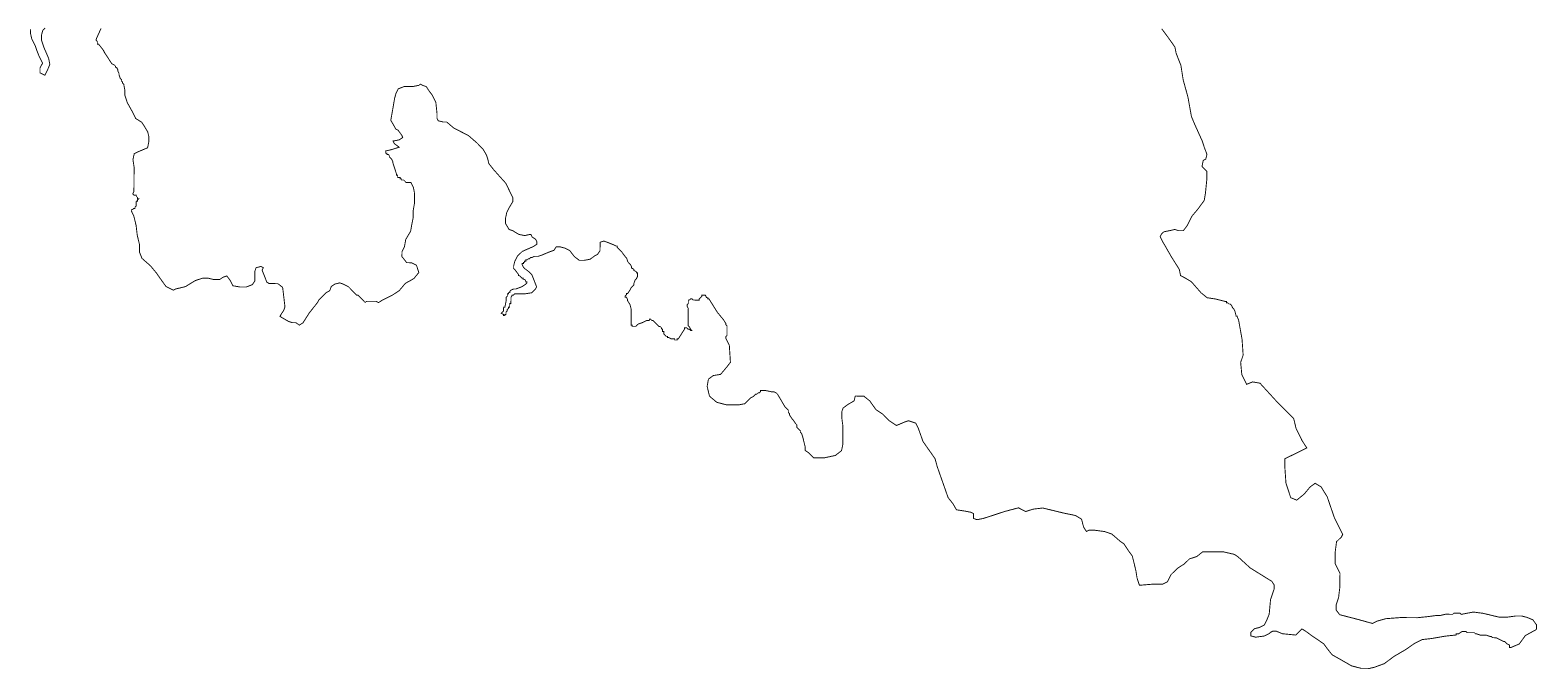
# Model space of a CAD drawing. Header units: metres. Extents: x 273899 to 302286, y 1977397 to 2102169.
# Drawn here: x 295393 to 300358, y 2006327 to 2008431 of the extents above; entities that cross this region are included whole.
import ezdxf

# ---------------------------------------------------------------- set-up
doc = ezdxf.new("R2010")
doc.units = ezdxf.units.M
doc.header["$MEASUREMENT"] = 0
doc.layers.add('HAZARDS LINE', color=1, linetype='Continuous')

msp = doc.modelspace()

# ---------------------------------------------------------------- linework, layer by layer
at = {"layer": 'HAZARDS LINE', "lineweight": 18}
for points in [[(295395, 2008434.6, 3, 3, 0), (295394.8, 2008418.6, 3, 3, 0), (295398.7, 2008402.5, 3, 3, 0), (295410.6, 2008378.4, 3, 3, 0), (295414.5, 2008366.4, 3, 3, 0), (295422.3, 2008346.3, 3, 3, 0), (295434.2, 2008322.2, 3, 3, 0), (295426, 2008306.3, 3, 3, 0), (295425.9, 2008290.3, 3, 3, 0), (295441.9, 2008282.1, 3, 3, 0), (295450, 2008298.1, 3, 3, 0), (295458.2, 2008318, 3, 3, 0), (295454.3, 2008338.1, 3, 3, 0), (295438.6, 2008374.2, 3, 3, 0), (295430.7, 2008398.3, 3, 3, 0), (295430.8, 2008414.3, 3, 3, 0), (295435, 2008430.3, 3, 3, 0), (295443, 2008438.3, 3, 3, 0)], [(295627.1, 2008436.9, 3, 3, 0), (295610.9, 2008401, 3, 3, 0), (295610.8, 2008397, 3, 3, 0), (295614.8, 2008393, 3, 3, 0), (295614.8, 2008385, 3, 3, 0), (295618.8, 2008384.9, 3, 3, 0), (295634.6, 2008364.8, 3, 3, 0), (295638.6, 2008356.8, 3, 3, 0), (295662.3, 2008320.5, 3, 3, 0), (295670.3, 2008316.5, 3, 3, 0), (295674.3, 2008312.5, 3, 3, 0), (295674.2, 2008308.5, 3, 3, 0), (295678.2, 2008308.4, 3, 3, 0), (295682.2, 2008300.4, 3, 3, 0), (295682.2, 2008296.4, 3, 3, 0), (295686.1, 2008288.3, 3, 3, 0), (295686.1, 2008284.3, 3, 3, 0), (295690, 2008272.3, 3, 3, 0), (295694, 2008268.3, 3, 3, 0), (295693.9, 2008264.3, 3, 3, 0), (295697.9, 2008260.2, 3, 3, 0), (295697.9, 2008256.2, 3, 3, 0), (295701.8, 2008252.2, 3, 3, 0), (295705.7, 2008232.2, 3, 3, 0), (295705.7, 2008228.2, 3, 3, 0), (295705.6, 2008224.2, 3, 3, 0), (295705.6, 2008216.1, 3, 3, 0), (295713.4, 2008192.1, 3, 3, 0), (295729.2, 2008163.9, 3, 3, 0), (295741.1, 2008139.8, 3, 3, 0), (295761, 2008127.7, 3, 3, 0), (295768.9, 2008115.6, 3, 3, 0), (295780.8, 2008095.5, 3, 3, 0), (295784.6, 2008079.4, 3, 3, 0), (295784.5, 2008063.4, 3, 3, 0), (295780.4, 2008043.4, 3, 3, 0), (295752.3, 2008031.6, 3, 3, 0), (295736.2, 2008023.8, 3, 3, 0), (295732.1, 2008003.8, 3, 3, 0), (295735.9, 2007979.7, 3, 3, 0), (295735.7, 2007955.7, 3, 3, 0), (295735.5, 2007923.7, 3, 3, 0), (295735.3, 2007899.7, 3, 3, 0), (295731.2, 2007891.7, 3, 3, 0), (295735.2, 2007887.6, 3, 3, 0), (295739.2, 2007887.6, 3, 3, 0), (295743.2, 2007887.6, 3, 3, 0), (295743.2, 2007883.6, 3, 3, 0), (295747.2, 2007879.6, 3, 3, 0), (295747.1, 2007875.5, 3, 3, 0), (295751.1, 2007875.5, 3, 3, 0), (295747.1, 2007871.5, 3, 3, 0), (295747.1, 2007867.5, 3, 3, 0), (295743.1, 2007867.6, 3, 3, 0), (295743, 2007863.6, 3, 3, 0), (295742.9, 2007851.6, 3, 3, 0), (295738.9, 2007847.6, 3, 3, 0), (295738.9, 2007843.6, 3, 3, 0), (295734.9, 2007843.6, 3, 3, 0), (295730.9, 2007839.6, 3, 3, 0), (295726.9, 2007839.7, 3, 3, 0), (295726.8, 2007835.7, 3, 3, 0), (295734.7, 2007819.6, 3, 3, 0), (295742.5, 2007787.5, 3, 3, 0), (295746.2, 2007755.5, 3, 3, 0), (295754, 2007723.4, 3, 3, 0), (295753.8, 2007699.3, 3, 3, 0), (295761.7, 2007679.3, 3, 3, 0), (295789.5, 2007655, 3, 3, 0), (295809.4, 2007630.9, 3, 3, 0), (295829.2, 2007602.7, 3, 3, 0), (295841.1, 2007586.6, 3, 3, 0), (295865, 2007574.4, 3, 3, 0), (295873, 2007578.4, 3, 3, 0), (295905.1, 2007586.1, 3, 3, 0), (295937.3, 2007605.9, 3, 3, 0), (295961.4, 2007613.8, 3, 3, 0), (295981.4, 2007613.6, 3, 3, 0), (295997.4, 2007609.5, 3, 3, 0), (296017.4, 2007609.3, 3, 3, 0), (296029.4, 2007617.3, 3, 3, 0), (296041.5, 2007621.2, 3, 3, 0), (296053.4, 2007605.1, 3, 3, 0), (296061.3, 2007589, 3, 3, 0), (296085.2, 2007584.8, 3, 3, 0), (296105.3, 2007584.7, 3, 3, 0), (296125.3, 2007592.5, 3, 3, 0), (296133.4, 2007604.5, 3, 3, 0), (296133.5, 2007620.5, 3, 3, 0), (296133.7, 2007636.5, 3, 3, 0), (296137.7, 2007648.5, 3, 3, 0), (296153.8, 2007652.4, 3, 3, 0), (296161.8, 2007648.3, 3, 3, 0), (296157.7, 2007640.3, 3, 3, 0), (296165.6, 2007620.3, 3, 3, 0), (296173.4, 2007600.2, 3, 3, 0), (296181.4, 2007596.1, 3, 3, 0), (296197.4, 2007596, 3, 3, 0), (296209.4, 2007595.9, 3, 3, 0), (296225.3, 2007583.8, 3, 3, 0), (296229.1, 2007551.7, 3, 3, 0), (296232.9, 2007519.7, 3, 3, 0), (296228.8, 2007507.7, 3, 3, 0), (296220.7, 2007495.8, 3, 3, 0), (296216.6, 2007487.8, 3, 3, 0), (296244.5, 2007471.6, 3, 3, 0), (296256.5, 2007467.5, 3, 3, 0), (296268.5, 2007467.4, 3, 3, 0), (296280.5, 2007459.3, 3, 3, 0), (296292.5, 2007467.2, 3, 3, 0), (296312.8, 2007499.1, 3, 3, 0), (296341.1, 2007534.9, 3, 3, 0), (296345.1, 2007542.9, 3, 3, 0), (296353.2, 2007550.8, 3, 3, 0), (296369.3, 2007566.7, 3, 3, 0), (296377.3, 2007570.7, 3, 3, 0), (296381.4, 2007574.7, 3, 3, 0), (296385.5, 2007586.6, 3, 3, 0), (296397.5, 2007594.6, 3, 3, 0), (296413.6, 2007598.4, 3, 3, 0), (296425.5, 2007594.3, 3, 3, 0), (296441.5, 2007586.2, 3, 3, 0), (296457.4, 2007570.1, 3, 3, 0), (296469.3, 2007558, 3, 3, 0), (296473.3, 2007558, 3, 3, 0), (296481.3, 2007549.9, 3, 3, 0), (296497.2, 2007533.8, 3, 3, 0), (296501.2, 2007537.7, 3, 3, 0), (296513.2, 2007537.7, 3, 3, 0), (296525.2, 2007537.6, 3, 3, 0), (296533.2, 2007537.5, 3, 3, 0), (296541.2, 2007533.5, 3, 3, 0), (296553.3, 2007541.4, 3, 3, 0), (296585.4, 2007557.1, 3, 3, 0), (296609.5, 2007573, 3, 3, 0), (296629.7, 2007596.9, 3, 3, 0), (296657.8, 2007612.7, 3, 3, 0), (296674, 2007632.6, 3, 3, 0), (296666.2, 2007656.6, 3, 3, 0), (296650.2, 2007664.8, 3, 3, 0), (296634.2, 2007664.9, 3, 3, 0), (296618.3, 2007685, 3, 3, 0), (296618.5, 2007701, 3, 3, 0), (296626.6, 2007717, 3, 3, 0), (296630.8, 2007741, 3, 3, 0), (296647, 2007768.9, 3, 3, 0), (296651.2, 2007792.9, 3, 3, 0), (296655.3, 2007812.9, 3, 3, 0), (296655.5, 2007836.9, 3, 3, 0), (296659.7, 2007860.9, 3, 3, 0), (296659.9, 2007892.9, 3, 3, 0), (296656, 2007912.9, 3, 3, 0), (296648.2, 2007929, 3, 3, 0), (296632.1, 2007929.1, 3, 3, 0), (296624.2, 2007937.2, 3, 3, 0), (296620.2, 2007937.2, 3, 3, 0), (296616.2, 2007937.3, 3, 3, 0), (296616.2, 2007941.3, 3, 3, 0), (296612.2, 2007941.3, 3, 3, 0), (296612.2, 2007945.3, 3, 3, 0), (296608.2, 2007945.3, 3, 3, 0), (296604.2, 2007945.3, 3, 3, 0), (296604.3, 2007949.3, 3, 3, 0), (296604.3, 2007953.4, 3, 3, 0), (296600.3, 2007953.4, 3, 3, 0), (296600.3, 2007957.4, 3, 3, 0), (296588.6, 2007993.5, 3, 3, 0), (296588.6, 2007997.5, 3, 3, 0), (296584.7, 2008005.5, 3, 3, 0), (296580.7, 2008009.6, 3, 3, 0), (296576.7, 2008013.6, 3, 3, 0), (296576.7, 2008017.6, 3, 3, 0), (296572.8, 2008021.6, 3, 3, 0), (296568.8, 2008021.7, 3, 3, 0), (296568.8, 2008025.7, 3, 3, 0), (296564.8, 2008025.7, 3, 3, 0), (296564.8, 2008029.7, 3, 3, 0), (296564.9, 2008033.7, 3, 3, 0), (296568.9, 2008033.7, 3, 3, 0), (296584.9, 2008037.6, 3, 3, 0), (296609, 2008045.4, 3, 3, 0), (296593.1, 2008057.5, 3, 3, 0), (296589.1, 2008065.6, 3, 3, 0), (296609.1, 2008069.4, 3, 3, 0), (296621.2, 2008077.3, 3, 3, 0), (296617.3, 2008085.4, 3, 3, 0), (296605.4, 2008101.5, 3, 3, 0), (296597.4, 2008105.5, 3, 3, 0), (296593.5, 2008113.6, 3, 3, 0), (296581.6, 2008133.7, 3, 3, 0), (296585.8, 2008157.7, 3, 3, 0), (296590, 2008181.7, 3, 3, 0), (296594.1, 2008205.6, 3, 3, 0), (296598.3, 2008221.6, 3, 3, 0), (296606.4, 2008237.6, 3, 3, 0), (296626.4, 2008245.4, 3, 3, 0), (296654.5, 2008245.2, 3, 3, 0), (296674.5, 2008249.1, 3, 3, 0), (296678.5, 2008253.1, 3, 3, 0), (296686.5, 2008249, 3, 3, 0), (296698.5, 2008244.9, 3, 3, 0), (296706.4, 2008232.8, 3, 3, 0), (296718.3, 2008216.7, 3, 3, 0), (296730.1, 2008192.6, 3, 3, 0), (296733.9, 2008156.6, 3, 3, 0), (296733.8, 2008152.6, 3, 3, 0), (296733.8, 2008140.6, 3, 3, 0), (296737.7, 2008132.5, 3, 3, 0), (296753.7, 2008128.4, 3, 3, 0), (296765.7, 2008128.3, 3, 3, 0), (296789.6, 2008108.1, 3, 3, 0), (296837.4, 2008083.8, 3, 3, 0), (296865.3, 2008059.5, 3, 3, 0), (296885.1, 2008039.4, 3, 3, 0), (296897, 2008019.3, 3, 3, 0), (296900.9, 2008007.2, 3, 3, 0), (296904.8, 2007991.2, 3, 3, 0), (296920.6, 2007971.1, 3, 3, 0), (296960.4, 2007926.7, 3, 3, 0), (296972.2, 2007902.6, 3, 3, 0), (296984, 2007878.5, 3, 3, 0), (296983.9, 2007866.5, 3, 3, 0), (296971.8, 2007846.6, 3, 3, 0), (296963.7, 2007830.6, 3, 3, 0), (296959.5, 2007810.6, 3, 3, 0), (296959.4, 2007794.6, 3, 3, 0), (296971.2, 2007774.5, 3, 3, 0), (296983.2, 2007770.4, 3, 3, 0), (297003.2, 2007758.3, 3, 3, 0), (297023.1, 2007754.1, 3, 3, 0), (297039.2, 2007758, 3, 3, 0), (297043.2, 2007758, 3, 3, 0), (297047.1, 2007749.9, 3, 3, 0), (297059.1, 2007741.8, 3, 3, 0), (297063, 2007733.8, 3, 3, 0), (297063, 2007725.8, 3, 3, 0), (297050.9, 2007717.9, 3, 3, 0), (297014.8, 2007702.1, 3, 3, 0), (296998.6, 2007686.2, 3, 3, 0), (296990.5, 2007670.3, 3, 3, 0), (296986.4, 2007654.3, 3, 3, 0), (296986.3, 2007646.3, 3, 3, 0), (296990.3, 2007642.3, 3, 3, 0), (297002.2, 2007626.2, 3, 3, 0), (297002.2, 2007622.2, 3, 3, 0), (297006.2, 2007622.1, 3, 3, 0), (297010.1, 2007618.1, 3, 3, 0), (297014.1, 2007614.1, 3, 3, 0), (297018.1, 2007614, 3, 3, 0), (297018.1, 2007610, 3, 3, 0), (297022.1, 2007610, 3, 3, 0), (297026.1, 2007606, 3, 3, 0), (297026, 2007602, 3, 3, 0), (297030, 2007601.9, 3, 3, 0), (297030, 2007597.9, 3, 3, 0), (297026, 2007594, 3, 3, 0), (297013.9, 2007586, 3, 3, 0), (296993.8, 2007578.2, 3, 3, 0), (296985.8, 2007578.2, 3, 3, 0), (296977.8, 2007574.3, 3, 3, 0), (296973.8, 2007570.3, 3, 3, 0), (296973.7, 2007566.3, 3, 3, 0), (296969.7, 2007566.3, 3, 3, 0), (296969.7, 2007562.3, 3, 3, 0), (296965.7, 2007562.4, 3, 3, 0), (296965.7, 2007558.4, 3, 3, 0), (296965.6, 2007554.4, 3, 3, 0), (296961.6, 2007550.4, 3, 3, 0), (296961.6, 2007546.4, 3, 3, 0), (296961.5, 2007542.4, 3, 3, 0), (296961.5, 2007538.4, 3, 3, 0), (296957.4, 2007518.4, 3, 3, 0), (296953.4, 2007518.4, 3, 3, 0), (296953.3, 2007514.4, 3, 3, 0), (296953.3, 2007510.4, 3, 3, 0), (296953.3, 2007506.4, 3, 3, 0), (296949.2, 2007502.4, 3, 3, 0), (296945.2, 2007498.5, 3, 3, 0), (296953.2, 2007494.4, 3, 3, 0), (296953.2, 2007490.4, 3, 3, 0), (296957.2, 2007490.4, 3, 3, 0), (296957.2, 2007494.4, 3, 3, 0), (296961.2, 2007494.3, 3, 3, 0), (296961.2, 2007498.4, 3, 3, 0), (296961.3, 2007502.4, 3, 3, 0), (296965.3, 2007506.3, 3, 3, 0), (296965.3, 2007510.3, 3, 3, 0), (296969.3, 2007514.3, 3, 3, 0), (296969.4, 2007518.3, 3, 3, 0), (296973.4, 2007518.3, 3, 3, 0), (296973.4, 2007522.3, 3, 3, 0), (296973.4, 2007526.3, 3, 3, 0), (296973.5, 2007530.3, 3, 3, 0), (296977.5, 2007530.3, 3, 3, 0), (296977.5, 2007534.3, 3, 3, 0), (296977.5, 2007538.3, 3, 3, 0), (296977.6, 2007542.3, 3, 3, 0), (296977.6, 2007546.3, 3, 3, 0), (296977.6, 2007550.3, 3, 3, 0), (296981.7, 2007558.3, 3, 3, 0), (296985.7, 2007558.2, 3, 3, 0), (296989.7, 2007562.2, 3, 3, 0), (296993.7, 2007562.2, 3, 3, 0), (297001.7, 2007562.1, 3, 3, 0), (297021.7, 2007562, 3, 3, 0), (297045.8, 2007565.8, 3, 3, 0), (297057.9, 2007577.7, 3, 3, 0), (297061.9, 2007585.7, 3, 3, 0), (297054.1, 2007605.8, 3, 3, 0), (297046.2, 2007625.8, 3, 3, 0), (297038.3, 2007633.9, 3, 3, 0), (297022.3, 2007646, 3, 3, 0), (297018.4, 2007650.1, 3, 3, 0), (297014.4, 2007658.1, 3, 3, 0), (297014.5, 2007662.1, 3, 3, 0), (297018.5, 2007662.1, 3, 3, 0), (297018.5, 2007666.1, 3, 3, 0), (297022.5, 2007666, 3, 3, 0), (297022.5, 2007670.1, 3, 3, 0), (297026.5, 2007670, 3, 3, 0), (297026.6, 2007674, 3, 3, 0), (297030.6, 2007674, 3, 3, 0), (297034.6, 2007678, 3, 3, 0), (297038.6, 2007677.9, 3, 3, 0), (297042.6, 2007681.9, 3, 3, 0), (297046.6, 2007681.9, 3, 3, 0), (297054.7, 2007685.8, 3, 3, 0), (297058.7, 2007685.8, 3, 3, 0), (297062.7, 2007685.8, 3, 3, 0), (297066.7, 2007685.7, 3, 3, 0), (297078.7, 2007689.7, 3, 3, 0), (297106.8, 2007701.5, 3, 3, 0), (297118.8, 2007705.4, 3, 3, 0), (297126.9, 2007717.3, 3, 3, 0), (297138.9, 2007717.2, 3, 3, 0), (297154.9, 2007713.1, 3, 3, 0), (297170.9, 2007705, 3, 3, 0), (297186.7, 2007684.9, 3, 3, 0), (297202.7, 2007672.7, 3, 3, 0), (297218.7, 2007672.6, 3, 3, 0), (297238.7, 2007676.5, 3, 3, 0), (297254.8, 2007688.4, 3, 3, 0), (297262.9, 2007692.3, 3, 3, 0), (297270.9, 2007704.3, 3, 3, 0), (297271.1, 2007720.3, 3, 3, 0), (297271.2, 2007732.3, 3, 3, 0), (297283.2, 2007736.2, 3, 3, 0), (297295.2, 2007732.1, 3, 3, 0), (297315.1, 2007724, 3, 3, 0), (297323.1, 2007719.9, 3, 3, 0), (297327.1, 2007719.9, 3, 3, 0), (297327.1, 2007715.9, 3, 3, 0), (297343, 2007699.7, 3, 3, 0), (297354.9, 2007683.6, 3, 3, 0), (297358.8, 2007679.6, 3, 3, 0), (297362.7, 2007667.6, 3, 3, 0), (297370.7, 2007659.5, 3, 3, 0), (297374.6, 2007651.5, 3, 3, 0), (297374.6, 2007647.5, 3, 3, 0), (297382.6, 2007643.4, 3, 3, 0), (297382.6, 2007639.4, 3, 3, 0), (297390.5, 2007635.3, 3, 3, 0), (297390.5, 2007631.3, 3, 3, 0), (297394.5, 2007631.3, 3, 3, 0), (297394.4, 2007623.3, 3, 3, 0), (297394.4, 2007619.3, 3, 3, 0), (297390.4, 2007611.3, 3, 3, 0), (297386.3, 2007607.3, 3, 3, 0), (297382.2, 2007595.4, 3, 3, 0), (297382.2, 2007591.4, 3, 3, 0), (297374.1, 2007583.4, 3, 3, 0), (297370.1, 2007575.4, 3, 3, 0), (297362, 2007563.5, 3, 3, 0), (297358, 2007563.5, 3, 3, 0), (297357.9, 2007559.5, 3, 3, 0), (297353.9, 2007555.5, 3, 3, 0), (297353.9, 2007551.5, 3, 3, 0), (297357.9, 2007551.5, 3, 3, 0), (297361.8, 2007543.5, 3, 3, 0), (297361.8, 2007539.5, 3, 3, 0), (297369.7, 2007527.4, 3, 3, 0), (297373.6, 2007511.3, 3, 3, 0), (297373.6, 2007507.3, 3, 3, 0), (297373.5, 2007503.3, 3, 3, 0), (297373.5, 2007499.3, 3, 3, 0), (297373.5, 2007495.3, 3, 3, 0), (297373.4, 2007487.3, 3, 3, 0), (297373.4, 2007483.3, 3, 3, 0), (297373.4, 2007479.3, 3, 3, 0), (297373.3, 2007475.3, 3, 3, 0), (297373.3, 2007467.3, 3, 3, 0), (297373.3, 2007463.3, 3, 3, 0), (297373.2, 2007459.3, 3, 3, 0), (297377.2, 2007459.3, 3, 3, 0), (297377.2, 2007455.3, 3, 3, 0), (297381.2, 2007455.2, 3, 3, 0), (297385.2, 2007455.2, 3, 3, 0), (297389.2, 2007455.2, 3, 3, 0), (297393.2, 2007459.2, 3, 3, 0), (297397.3, 2007463.1, 3, 3, 0), (297409.3, 2007467.1, 3, 3, 0), (297425.4, 2007474.9, 3, 3, 0), (297433.4, 2007474.9, 3, 3, 0), (297433.4, 2007478.9, 3, 3, 0), (297437.4, 2007478.9, 3, 3, 0), (297441.4, 2007474.8, 3, 3, 0), (297445.4, 2007474.8, 3, 3, 0), (297465.3, 2007454.6, 3, 3, 0), (297469.3, 2007454.6, 3, 3, 0), (297473.2, 2007450.6, 3, 3, 0), (297473.2, 2007446.6, 3, 3, 0), (297477.2, 2007446.5, 3, 3, 0), (297477.1, 2007438.5, 3, 3, 0), (297481.2, 2007438.5, 3, 3, 0), (297481.1, 2007430.5, 3, 3, 0), (297485.1, 2007426.5, 3, 3, 0), (297489, 2007422.4, 3, 3, 0), (297493, 2007422.4, 3, 3, 0), (297493, 2007418.4, 3, 3, 0), (297497, 2007418.4, 3, 3, 0), (297505, 2007414.3, 3, 3, 0), (297517, 2007414.2, 3, 3, 0), (297517, 2007410.2, 3, 3, 0), (297521, 2007410.2, 3, 3, 0), (297525, 2007410.2, 3, 3, 0), (297525, 2007414.2, 3, 3, 0), (297529, 2007414.1, 3, 3, 0), (297549.3, 2007446, 3, 3, 0), (297549.3, 2007450, 3, 3, 0), (297553.3, 2007450, 3, 3, 0), (297557.3, 2007450, 3, 3, 0), (297561.3, 2007445.9, 3, 3, 0), (297565.3, 2007445.9, 3, 3, 0), (297569.2, 2007441.9, 3, 3, 0), (297573.2, 2007441.8, 3, 3, 0), (297569.3, 2007445.9, 3, 3, 0), (297565.3, 2007453.9, 3, 3, 0), (297561.3, 2007457.9, 3, 3, 0), (297561.4, 2007461.9, 3, 3, 0), (297561.4, 2007465.9, 3, 3, 0), (297561.4, 2007469.9, 3, 3, 0), (297561.5, 2007473.9, 3, 3, 0), (297561.5, 2007482, 3, 3, 0), (297561.6, 2007486, 3, 3, 0), (297561.6, 2007498, 3, 3, 0), (297561.7, 2007502, 3, 3, 0), (297561.7, 2007506, 3, 3, 0), (297561.8, 2007514, 3, 3, 0), (297557.8, 2007522, 3, 3, 0), (297557.8, 2007526, 3, 3, 0), (297561.9, 2007530, 3, 3, 0), (297561.9, 2007538, 3, 3, 0), (297562, 2007542, 3, 3, 0), (297566, 2007542, 3, 3, 0), (297570, 2007545.9, 3, 3, 0), (297574, 2007545.9, 3, 3, 0), (297578, 2007541.9, 3, 3, 0), (297582, 2007541.9, 3, 3, 0), (297586, 2007541.8, 3, 3, 0), (297590, 2007541.8, 3, 3, 0), (297594, 2007541.8, 3, 3, 0), (297598, 2007541.7, 3, 3, 0), (297598, 2007545.7, 3, 3, 0), (297602, 2007549.7, 3, 3, 0), (297606.1, 2007553.7, 3, 3, 0), (297606.1, 2007557.7, 3, 3, 0), (297610.1, 2007557.7, 3, 3, 0), (297614.1, 2007557.6, 3, 3, 0), (297618.1, 2007557.6, 3, 3, 0), (297622.1, 2007549.6, 3, 3, 0), (297626.1, 2007549.5, 3, 3, 0), (297626, 2007545.5, 3, 3, 0), (297630, 2007545.5, 3, 3, 0), (297657.7, 2007501.3, 3, 3, 0), (297677.6, 2007477.1, 3, 3, 0), (297685.5, 2007465, 3, 3, 0), (297685.5, 2007461, 3, 3, 0), (297689.4, 2007457, 3, 3, 0), (297689.4, 2007453, 3, 3, 0), (297689.3, 2007445, 3, 3, 0), (297689.3, 2007441, 3, 3, 0), (297689.2, 2007425, 3, 3, 0), (297685.2, 2007421, 3, 3, 0), (297685.1, 2007417, 3, 3, 0), (297697, 2007392.9, 3, 3, 0), (297700.6, 2007336.8, 3, 3, 0), (297688.4, 2007320.9, 3, 3, 0), (297668.2, 2007297, 3, 3, 0), (297644.2, 2007293.2, 3, 3, 0), (297628.1, 2007281.3, 3, 3, 0), (297623.9, 2007257.3, 3, 3, 0), (297631.7, 2007225.2, 3, 3, 0), (297655.6, 2007205, 3, 3, 0), (297687.5, 2007196.8, 3, 3, 0), (297727.6, 2007196.5, 3, 3, 0), (297747.6, 2007200.3, 3, 3, 0), (297767.8, 2007220.2, 3, 3, 0), (297775.8, 2007224.2, 3, 3, 0), (297779.8, 2007228.1, 3, 3, 0), (297783.9, 2007232.1, 3, 3, 0), (297787.9, 2007232.1, 3, 3, 0), (297791.9, 2007236.1, 3, 3, 0), (297795.9, 2007236, 3, 3, 0), (297799.9, 2007240, 3, 3, 0), (297800, 2007244, 3, 3, 0), (297804, 2007244, 3, 3, 0), (297816, 2007243.9, 3, 3, 0), (297835.9, 2007239.7, 3, 3, 0), (297840, 2007239.7, 3, 3, 0), (297844, 2007239.7, 3, 3, 0), (297851.9, 2007235.6, 3, 3, 0), (297855.9, 2007231.6, 3, 3, 0), (297879.6, 2007191.4, 3, 3, 0), (297891.5, 2007179.3, 3, 3, 0), (297891.5, 2007175.3, 3, 3, 0), (297891.5, 2007171.3, 3, 3, 0), (297895.5, 2007167.2, 3, 3, 0), (297895.4, 2007163.2, 3, 3, 0), (297903.3, 2007151.2, 3, 3, 0), (297907.3, 2007147.1, 3, 3, 0), (297915.2, 2007135.1, 3, 3, 0), (297919.2, 2007131, 3, 3, 0), (297919.2, 2007123, 3, 3, 0), (297923.1, 2007119, 3, 3, 0), (297927.1, 2007115, 3, 3, 0), (297931.1, 2007110.9, 3, 3, 0), (297931, 2007106.9, 3, 3, 0), (297935, 2007102.9, 3, 3, 0), (297938.9, 2007090.9, 3, 3, 0), (297946.7, 2007058.8, 3, 3, 0), (297946.7, 2007054.8, 3, 3, 0), (297946.6, 2007046.8, 3, 3, 0), (297958.6, 2007038.7, 3, 3, 0), (297974.5, 2007022.5, 3, 3, 0), (298010.5, 2007022.3, 3, 3, 0), (298046.6, 2007030, 3, 3, 0), (298066.7, 2007045.9, 3, 3, 0), (298070.8, 2007065.9, 3, 3, 0), (298071, 2007089.9, 3, 3, 0), (298071.3, 2007125.9, 3, 3, 0), (298067.5, 2007154, 3, 3, 0), (298067.6, 2007174, 3, 3, 0), (298071.7, 2007186, 3, 3, 0), (298087.8, 2007197.9, 3, 3, 0), (298107.9, 2007209.7, 3, 3, 0), (298112, 2007225.7, 3, 3, 0), (298140.1, 2007225.5, 3, 3, 0), (298160, 2007209.3, 3, 3, 0), (298179.8, 2007181.2, 3, 3, 0), (298203.7, 2007165, 3, 3, 0), (298223.5, 2007144.8, 3, 3, 0), (298247.4, 2007128.6, 3, 3, 0), (298275.5, 2007140.4, 3, 3, 0), (298287.6, 2007144.4, 3, 3, 0), (298311.5, 2007136.2, 3, 3, 0), (298319.4, 2007120.1, 3, 3, 0), (298335.1, 2007075.9, 3, 3, 0), (298374.7, 2007019.6, 3, 3, 0), (298382.5, 2006991.5, 3, 3, 0), (298417.8, 2006891.2, 3, 3, 0), (298433.7, 2006871.1, 3, 3, 0), (298445.5, 2006850.9, 3, 3, 0), (298473.5, 2006846.7, 3, 3, 0), (298493.5, 2006842.6, 3, 3, 0), (298501.5, 2006838.5, 3, 3, 0), (298501.4, 2006822.5, 3, 3, 0), (298513.3, 2006818.4, 3, 3, 0), (298533.4, 2006822.3, 3, 3, 0), (298605.6, 2006845.8, 3, 3, 0), (298649.7, 2006857.5, 3, 3, 0), (298657.7, 2006853.4, 3, 3, 0), (298673.7, 2006845.3, 3, 3, 0), (298697.7, 2006853.1, 3, 3, 0), (298729.8, 2006856.9, 3, 3, 0), (298797.7, 2006840.4, 3, 3, 0), (298837.7, 2006832.1, 3, 3, 0), (298857.6, 2006819.9, 3, 3, 0), (298861.5, 2006803.9, 3, 3, 0), (298865.4, 2006791.8, 3, 3, 0), (298873.3, 2006779.8, 3, 3, 0), (298881.3, 2006783.7, 3, 3, 0), (298901.4, 2006783.6, 3, 3, 0), (298933.4, 2006779.3, 3, 3, 0), (298957.3, 2006771.1, 3, 3, 0), (298985.2, 2006746.9, 3, 3, 0), (298997.1, 2006738.8, 3, 3, 0), (299012.9, 2006714.7, 3, 3, 0), (299024.8, 2006698.6, 3, 3, 0), (299028.7, 2006682.5, 3, 3, 0), (299036.5, 2006650.5, 3, 3, 0), (299040.3, 2006626.4, 3, 3, 0), (299048.1, 2006602.3, 3, 3, 0), (299092.2, 2006606, 3, 3, 0), (299124.2, 2006605.8, 3, 3, 0), (299140.3, 2006613.7, 3, 3, 0), (299152.5, 2006637.6, 3, 3, 0), (299172.6, 2006657.5, 3, 3, 0), (299196.8, 2006673.3, 3, 3, 0), (299212.9, 2006689.2, 3, 3, 0), (299237, 2006697, 3, 3, 0), (299257.1, 2006712.9, 3, 3, 0), (299293.1, 2006712.6, 3, 3, 0), (299325.1, 2006712.4, 3, 3, 0), (299361.1, 2006704.1, 3, 3, 0), (299373.1, 2006696, 3, 3, 0), (299412.8, 2006659.7, 3, 3, 0), (299484.5, 2006615.2, 3, 3, 0), (299492.5, 2006603.1, 3, 3, 0), (299492.4, 2006591.1, 3, 3, 0), (299480.1, 2006555.1, 3, 3, 0), (299475.7, 2006507.1, 3, 3, 0), (299467.6, 2006487.2, 3, 3, 0), (299459.5, 2006471.2, 3, 3, 0), (299451.4, 2006467.3, 3, 3, 0), (299443.4, 2006463.3, 3, 3, 0), (299427.4, 2006459.4, 3, 3, 0), (299419.3, 2006451.5, 3, 3, 0), (299415.3, 2006447.5, 3, 3, 0), (299415.2, 2006435.5, 3, 3, 0), (299431.2, 2006431.4, 3, 3, 0), (299459.2, 2006435.2, 3, 3, 0), (299475.3, 2006443.1, 3, 3, 0), (299479.3, 2006447, 3, 3, 0), (299487.3, 2006451, 3, 3, 0), (299491.3, 2006451, 3, 3, 0), (299499.4, 2006450.9, 3, 3, 0), (299519.3, 2006442.8, 3, 3, 0), (299563.3, 2006438.4, 3, 3, 0), (299583.5, 2006458.3, 3, 3, 0), (299591.4, 2006454.2, 3, 3, 0), (299619.3, 2006434, 3, 3, 0), (299655.2, 2006409.7, 3, 3, 0), (299667, 2006393.6, 3, 3, 0), (299682.9, 2006373.5, 3, 3, 0), (299718.8, 2006353.2, 3, 3, 0), (299746.7, 2006337, 3, 3, 0), (299778.7, 2006328.8, 3, 3, 0), (299806.7, 2006328.6, 3, 3, 0), (299822.7, 2006332.4, 3, 3, 0), (299854.8, 2006344.2, 3, 3, 0), (299887, 2006368, 3, 3, 0), (299927.2, 2006391.7, 3, 3, 0), (299955.4, 2006411.5, 3, 3, 0), (299979.5, 2006423.4, 3, 3, 0), (300011.5, 2006427.1, 3, 3, 0), (300055.6, 2006434.8, 3, 3, 0), (300091.7, 2006438.6, 3, 3, 0), (300091.7, 2006442.6, 3, 3, 0), (300095.7, 2006442.5, 3, 3, 0), (300099.7, 2006442.5, 3, 3, 0), (300111.8, 2006450.4, 3, 3, 0), (300115.8, 2006450.4, 3, 3, 0), (300119.8, 2006450.4, 3, 3, 0), (300123.8, 2006450.3, 3, 3, 0), (300127.8, 2006446.3, 3, 3, 0), (300131.8, 2006446.3, 3, 3, 0), (300135.8, 2006446.2, 3, 3, 0), (300139.8, 2006446.2, 3, 3, 0), (300147.8, 2006446.2, 3, 3, 0), (300151.8, 2006446.1, 3, 3, 0), (300155.7, 2006442.1, 3, 3, 0), (300159.7, 2006442.1, 3, 3, 0), (300171.7, 2006438, 3, 3, 0), (300179.7, 2006437.9, 3, 3, 0), (300187.7, 2006437.9, 3, 3, 0), (300191.7, 2006437.8, 3, 3, 0), (300203.7, 2006433.7, 3, 3, 0), (300207.7, 2006433.7, 3, 3, 0), (300211.7, 2006429.7, 3, 3, 0), (300215.7, 2006429.7, 3, 3, 0), (300219.7, 2006429.6, 3, 3, 0), (300223.7, 2006429.6, 3, 3, 0), (300247.6, 2006417.4, 3, 3, 0), (300251.6, 2006417.4, 3, 3, 0), (300259.6, 2006409.3, 3, 3, 0), (300267.6, 2006405.3, 3, 3, 0), (300267.5, 2006401.2, 3, 3, 0), (300267.5, 2006397.2, 3, 3, 0), (300271.5, 2006397.2, 3, 3, 0), (300299.6, 2006409, 3, 3, 0), (300319.8, 2006436.9, 3, 3, 0), (300356, 2006456.6, 3, 3, 0), (300356.1, 2006472.7, 3, 3, 0), (300344.2, 2006488.8, 3, 3, 0), (300324.3, 2006496.9, 3, 3, 0), (300308.3, 2006501, 3, 3, 0), (300288.3, 2006501.2, 3, 3, 0), (300260.2, 2006497.4, 3, 3, 0), (300232.2, 2006497.6, 3, 3, 0), (300180.3, 2006510, 3, 3, 0), (300148.3, 2006514.2, 3, 3, 0), (300108.2, 2006506.5, 3, 3, 0), (300104.2, 2006510.5, 3, 3, 0), (300100.2, 2006510.6, 3, 3, 0), (300084.2, 2006510.7, 3, 3, 0), (300080.2, 2006506.7, 3, 3, 0), (300068.2, 2006506.8, 3, 3, 0), (300060.2, 2006506.9, 3, 3, 0), (300056.2, 2006506.9, 3, 3, 0), (300040.1, 2006503, 3, 3, 0), (300028.1, 2006503.1, 3, 3, 0), (300000.1, 2006499.3, 3, 3, 0), (299964, 2006495.5, 3, 3, 0), (299908, 2006496, 3, 3, 0), (299859.9, 2006492.3, 3, 3, 0), (299831.8, 2006484.5, 3, 3, 0), (299815.8, 2006476.6, 3, 3, 0), (299771.8, 2006488.9, 3, 3, 0), (299739.9, 2006497.2, 3, 3, 0), (299707.9, 2006505.4, 3, 3, 0), (299696, 2006521.5, 3, 3, 0), (299696.1, 2006537.5, 3, 3, 0), (299704.3, 2006561.5, 3, 3, 0), (299708.6, 2006597.5, 3, 3, 0), (299708.7, 2006617.5, 3, 3, 0), (299708.9, 2006641.5, 3, 3, 0), (299693.1, 2006673.7, 3, 3, 0), (299693.4, 2006713.7, 3, 3, 0), (299697.6, 2006745.7, 3, 3, 0), (299713.8, 2006761.6, 3, 3, 0), (299717.8, 2006769.6, 3, 3, 0), (299690.2, 2006825.8, 3, 3, 0), (299666.7, 2006894.1, 3, 3, 0), (299646.9, 2006926.2, 3, 3, 0), (299627, 2006938.4, 3, 3, 0), (299610.9, 2006926.5, 3, 3, 0), (299590.7, 2006902.6, 3, 3, 0), (299566.6, 2006882.8, 3, 3, 0), (299546.6, 2006890.9, 3, 3, 0), (299530.9, 2006939.1, 3, 3, 0), (299527.3, 2006991.2, 3, 3, 0), (299527.5, 2007019.2, 3, 3, 0), (299551.6, 2007031, 3, 3, 0), (299599.8, 2007054.7, 3, 3, 0), (299584, 2007078.8, 3, 3, 0), (299564.3, 2007119, 3, 3, 0), (299556.5, 2007151.1, 3, 3, 0), (299496.9, 2007211.6, 3, 3, 0), (299445.3, 2007268, 3, 3, 0), (299421.3, 2007272.2, 3, 3, 0), (299401.2, 2007264.3, 3, 3, 0), (299385.5, 2007296.5, 3, 3, 0), (299381.7, 2007336.5, 3, 3, 0), (299389.9, 2007360.5, 3, 3, 0), (299386.3, 2007412.6, 3, 3, 0), (299374.8, 2007476.7, 3, 3, 0), (299370.8, 2007484.7, 3, 3, 0), (299370.8, 2007488.7, 3, 3, 0), (299366.8, 2007488.8, 3, 3, 0), (299363, 2007504.8, 3, 3, 0), (299359, 2007512.8, 3, 3, 0), (299355, 2007516.9, 3, 3, 0), (299351.1, 2007524.9, 3, 3, 0), (299347.1, 2007528.9, 3, 3, 0), (299343.1, 2007529, 3, 3, 0), (299339.1, 2007533, 3, 3, 0), (299335.1, 2007533, 3, 3, 0), (299335.2, 2007537, 3, 3, 0), (299331.2, 2007537.1, 3, 3, 0), (299299.2, 2007545.3, 3, 3, 0), (299271.2, 2007549.5, 3, 3, 0), (299251.3, 2007565.7, 3, 3, 0), (299219.6, 2007601.9, 3, 3, 0), (299199.6, 2007614.1, 3, 3, 0), (299183.7, 2007622.2, 3, 3, 0), (299179.8, 2007642.3, 3, 3, 0), (299152.1, 2007686.5, 3, 3, 0), (299124.5, 2007734.7, 3, 3, 0), (299116.6, 2007750.8, 3, 3, 0), (299120.6, 2007758.8, 3, 3, 0), (299128.7, 2007766.7, 3, 3, 0), (299148.7, 2007770.6, 3, 3, 0), (299164.8, 2007774.5, 3, 3, 0), (299176.8, 2007770.4, 3, 3, 0), (299192.8, 2007770.3, 3, 3, 0), (299204.9, 2007786.2, 3, 3, 0), (299221.1, 2007818.1, 3, 3, 0), (299241.3, 2007842, 3, 3, 0), (299261.6, 2007869.9, 3, 3, 0), (299265.7, 2007893.9, 3, 3, 0), (299270.1, 2007937.9, 3, 3, 0), (299270.3, 2007965.9, 3, 3, 0), (299254.4, 2007982, 3, 3, 0), (299258.5, 2008002, 3, 3, 0), (299266.6, 2008005.9, 3, 3, 0), (299270.7, 2008021.9, 3, 3, 0), (299262.8, 2008042, 3, 3, 0), (299255, 2008066.1, 3, 3, 0), (299231.3, 2008118.3, 3, 3, 0), (299219.5, 2008146.4, 3, 3, 0), (299208, 2008210.5, 3, 3, 0), (299192.4, 2008266.7, 3, 3, 0), (299184.8, 2008314.8, 3, 3, 0), (299169, 2008355, 3, 3, 0), (299165.2, 2008375, 3, 3, 0), (299145.4, 2008403.2, 3, 3, 0), (299133.5, 2008419.3, 3, 3, 0), (299121.6, 2008435.4, 3, 3, 0)]]:
    msp.add_lwpolyline(points, format="xyseb", dxfattribs=at)

doc.saveas('drawing.dxf')
